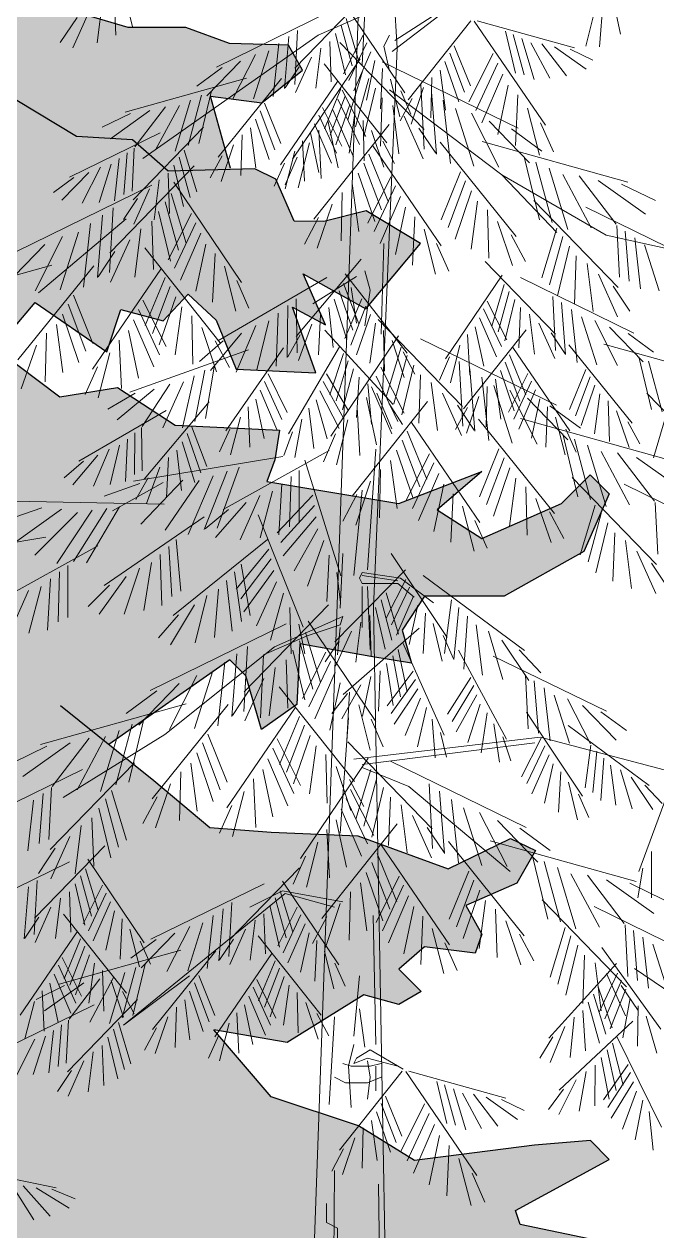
# Model space of a CAD drawing. Header units: millimetres. Extents: x 2403 to 72627, y 1744 to 50777.
# Drawn here: x 32155 to 35086, y 30513 to 36101 of the extents above; entities that cross this region are included whole.
import ezdxf

# ---------------------------------------------------------------- set-up
doc = ezdxf.new("R2010")
doc.units = ezdxf.units.MM
doc.layers.add('dwgmodels.com', color=250, linetype='Continuous')

# ---------------------------------------------------------------- blocks, each defined once
blk = doc.blocks.new('de7')
at = {"layer": 'dwgmodels.com', "linetype": 'Continuous', "lineweight": 0}
for p, q in [((-209.2, 39.8), (-24.2, 5194.2)), ((-6.1, 4475), (24.1, 3951.6)), ((-44.5, 4172), (-57.2, 3911.6)), ((-616.3, 4115.4), (-588.7, 4000.3)), ((-632.1, 4092.9), (-627.9, 3981)), ((517.7, 4093.6), (541.7, 3983.7)), ((-656.9, 4075.1), (-670.9, 3963.4)), ((-50, 4072.9), (-212.7, 3905.2)), ((501.3, 4061.2), (492.4, 3954)), ((-683.1, 4050), (-727.3, 3951.8)), ((-131.8, 4035.9), (-394.2, 3907.6)), ((-57.2, 4025.9), (-158.8, 3981.5)), ((-89.3, 4041.5), (41.5, 3847.8)), ((12.7, 3943.4), (120.7, 4025.9)), ((19, 3968.7), (127, 4038.6)), ((478.3, 4024.1), (461, 3956.1)), ((-717.2, 4022.6), (-756.2, 3964.3)), ((-105.8, 4003.5), (-80.5, 3910.2)), ((-94.4, 4019.6), (-65.5, 3923.7)), ((194.7, 4014.2), (49.2, 3831.3)), ((202.8, 4014), (367.8, 3772.9)), ((209.5, 4014.4), (434.6, 3951.7)), ((-158.8, 3981.5), (-565.2, 3695.7)), ((-226.8, 3978), (-236.6, 3857.5)), ((-206.6, 3992.1), (-213.2, 3867.1)), ((-118.8, 3985.1), (-95.8, 3889.2)), ((-54.9, 3981.3), (-100.2, 3891.9)), ((6.3, 3981.5), (-6.4, 3956)), ((274.7, 3990.8), (298.1, 3893.5)), ((292.7, 3982.7), (317.9, 3889.4)), ((313.2, 3973.4), (341.7, 3879)), ((-273.3, 3945.4), (-308.7, 3834.2)), ((-249.9, 3961.9), (-263.5, 3839.3)), ((-152.7, 3951.5), (-164.3, 3858.5)), ((-132, 3966.4), (-128.5, 3873.1)), ((-108.9, 3964.1), (86.4, 3762.9)), ((-46.5, 3963.4), (-87.8, 3876)), ((-36.9, 3943), (-76.4, 3852.7)), ((24.1, 3951.6), (-30.5, 2656.6)), ((-6.4, 3956), (6.3, 3898.9)), ((155.8, 3956.9), (193.9, 3864.3)), ((334, 3963.9), (378, 3881.5)), ((359.4, 3961.4), (416.3, 3887)), ((388.8, 3954.4), (461.8, 3902.3)), ((424.8, 3949), (477.4, 3923.4)), ((-338.5, 3921.3), (-416.4, 3840.7)), ((-304, 3936.6), (-357, 3832.2)), ((-61.8, 3926.5), (-218.7, 3694)), ((-174.5, 3930.6), (-211.3, 3848.8)), ((-145.1, 3914.8), (0.3, 3731.8)), ((-27.3, 3922.3), (-47.1, 3831)), ((-10.7, 3919.8), (304.2, 3765.8)), ((134.8, 3920.2), (167.1, 3827)), ((145.9, 3939.7), (180.3, 3849.3)), ((246.2, 3939.1), (190.3, 3827)), ((256.9, 3916.8), (206, 3807.2)), ((-381.6, 3906.5), (-440.3, 3863.1)), ((-202.9, 3907.8), (-235.4, 3859.2)), ((-55.7, 3900.3), (-90.3, 3785.2)), ((-9.5, 3904), (-14.4, 3810.4)), ((123.6, 3900.2), (136.2, 3807.7)), ((269, 3891.4), (220.4, 3778.1)), ((-324.8, 3881.8), (-606.2, 3803.4)), ((-243.8, 3880.6), (-390.4, 3698.6)), ((-114.2, 3873.9), (-246.1, 3681)), ((-106.2, 3857.4), (-144.4, 3764.8)), ((-41.9, 3881), (-72.3, 3769)), ((-26.3, 3858.9), (-53.9, 3743.8)), ((8.3, 3879.5), (30.1, 3792.6)), ((84.8, 3860.4), (56.2, 3775.4)), ((79, 3867.2), (87, 3717.2)), ((104.4, 3883.3), (102, 3789.6)), ((281.3, 3865.5), (257.2, 3751.3)), ((-454.4, 3830.5), (-490.1, 3712.5)), ((-428.8, 3842.2), (-460.3, 3725.5)), ((-406.3, 3852.3), (-435.6, 3730.6)), ((-96.4, 3840.3), (-130.8, 3749.9)), ((-113.1, 3832.8), (-63.5, 3727.9)), ((-103, 3854.2), (-48.7, 3747)), ((-10.5, 3836.4), (-14.7, 3724.4)), ((266.7, 3657.6), (6.3, 3854.4)), ((58.8, 3834.9), (31.2, 3783.3)), ((32.3, 3852.1), (55.7, 3798.5)), ((103.3, 3850.3), (115, 3705.7)), ((131, 3831), (147.3, 3683.9)), ((303.6, 3842.8), (298.2, 3725.7)), ((-548.9, 3806.7), (-640.1, 3741.6)), ((-512.2, 3815.5), (-583.3, 3722.5)), ((-480.4, 3818.6), (-535.5, 3715.6)), ((-293, 3806.4), (-259.2, 3715.8)), ((-283.1, 3823.5), (-245.5, 3730.6)), ((-148.9, 3813.9), (-104.2, 3724.3)), ((-124.6, 3808.4), (-77.2, 3699.9)), ((-85.3, 3820.7), (-117.6, 3727.5)), ((-74, 3800.8), (-86.7, 3708.2)), ((14.3, 3818.5), (28.3, 3706.9)), ((159.1, 3811.2), (201.5, 3677.7)), ((195.9, 3800.7), (259.5, 3675.3)), ((326.1, 3812.4), (354, 3703.8)), ((-593.9, 3800), (-659.6, 3768)), ((-304.3, 3786.9), (-272.5, 3693.5)), ((5.2, 3774.4), (-169.3, 3554.9)), ((-167.1, 3775.8), (-128.2, 3685.2)), ((-157.4, 3796.1), (-116.7, 3708.4)), ((-136.2, 3783.4), (-112.4, 3673.9)), ((-54.9, 3783.9), (-52.5, 3690.2)), ((40.5, 3793.4), (84.6, 3695.3)), ((237.3, 3782.3), (330.7, 3685.5)), ((356.2, 3778.3), (385.9, 3711.5)), ((-525, 3755.1), (-734.9, 3652.4)), ((-424.6, 3768.1), (-587.4, 3600.4)), ((-334.9, 3750.2), (-337.9, 3656.6)), ((-315.6, 3767), (-303.5, 3674.4)), ((-176.9, 3755.1), (-157.6, 3663.7)), ((-157.5, 3761.5), (-151.6, 3649.1)), ((-35.2, 3760.9), (-6.7, 3675.9)), ((74.6, 3766.1), (113.6, 3707.8)), ((289, 3764.5), (359.5, 3712.4)), ((-584.8, 3720), (-590.1, 3620)), ((-354.7, 3727.4), (-383.8, 3642.6)), ((-178.9, 3732.2), (-205.1, 3627.8)), ((-194.8, 3736.9), (-190.5, 3643.3)), ((-31.9, 3725.4), (126.4, 3493.9)), ((-9.2, 3735.5), (18.3, 3683.9)), ((123.7, 3733.4), (299.6, 3515)), ((220.8, 3734.9), (558.5, 3640.7)), ((-619.5, 3695.8), (-630.3, 3597.8)), ((-601, 3708.7), (-608.8, 3612.4)), ((-480.5, 3698.7), (-455.2, 3605.4)), ((-469, 3714.8), (-440.2, 3618.9)), ((-380.9, 3702.1), (-408.7, 3650.7)), ((-207.6, 3699.2), (-235.7, 3635)), ((-212.8, 3712.6), (-235.1, 3625.8)), ((-41.5, 3705.6), (4.3, 3594.5)), ((318.6, 3699.5), (353.8, 3553.4)), ((-690.4, 3663.4), (-752.6, 3598.9)), ((-662.7, 3675.7), (-705.2, 3592.1)), ((-638.2, 3682.7), (-666.5, 3593.7)), ((-446, 3678.4), (-641.4, 3477.1)), ((-506.6, 3661.6), (-503.1, 3568.3)), ((-493.5, 3680.3), (-470.5, 3584.4)), ((-236.9, 3685.3), (-260.6, 3631.9)), ((-66.6, 3661.6), (-27.8, 3549.7)), ((-53.2, 3685.1), (-12, 3576.6)), ((170.8, 3664.9), (125.7, 3553.4)), ((345.6, 3687.3), (383.4, 3547.3)), ((376.4, 3673.3), (419.2, 3531.7)), ((-544.3, 3634), (-859.2, 3480)), ((-724.8, 3651.6), (-771.8, 3616.8)), ((-527.3, 3646.7), (-539, 3553.7)), ((-493.2, 3640.7), (-336.3, 3408.3)), ((-80.1, 3637.6), (-64.9, 3526.6)), ((9.8, 3653.4), (-43.9, 3545.9)), ((182.7, 3644.4), (142.1, 3535.7)), ((508, 3517.9), (266.7, 3657.6)), ((266.7, 3657.6), (393.7, 3524.2)), ((407.6, 3659), (473.6, 3535.5)), ((445.7, 3655.4), (531.1, 3543.7)), ((489.8, 3644.8), (599.3, 3566.7)), ((543.8, 3636.7), (622.6, 3598.4)), ((-549.2, 3625.8), (-585.9, 3544)), ((-499.3, 3614.5), (-464.7, 3499.4)), ((-103.1, 3617.4), (-105.9, 3504.9)), ((20, 3632.1), (-28.9, 3526.8)), ((31.7, 3607.7), (-15, 3498.9)), ((196.2, 3621), (158.1, 3508.9)), ((-634, 3581.5), (-641.9, 3431.4)), ((-577.6, 3603), (-610.1, 3554.4)), ((-513.1, 3595.2), (-482.7, 3483.2)), ((-126.7, 3589.8), (-160.9, 3487.8)), ((43.4, 3582.8), (20.3, 3473.2)), ((209.9, 3597.1), (195.3, 3486)), ((233, 3577), (236.5, 3464.6)), ((340.6, 3598.4), (536, 3397.1)), ((461.1, 3582.8), (713, 3459.6)), ((-806.5, 3384.6), (-603.3, 3556)), ((-658.3, 3564.6), (-670, 3420)), ((-544.5, 3550.6), (-540.3, 3438.7)), ((-528.7, 3573.1), (-501.1, 3458)), ((-452, 3568.5), (-506.3, 3461.3)), ((-157.9, 3559.3), (-190.9, 3497.4)), ((64.9, 3561), (59.7, 3448.6)), ((256.7, 3549.6), (291.6, 3447.8)), ((-714.1, 3525.5), (-756.5, 3392)), ((-686, 3545.2), (-702.3, 3398.2)), ((-569.3, 3532.8), (-583.3, 3421.2)), ((-441.9, 3547.1), (-491.5, 3442.2)), ((-430.4, 3522.6), (-477.8, 3414.1)), ((86.4, 3531.8), (113.2, 3427.6)), ((393.9, 3534.5), (359.3, 3419.4)), ((532.8, 3540.7), (539.2, 3420.7)), ((552.3, 3527.2), (561.7, 3411.5)), ((-792.3, 3496.5), (-885.7, 3399.8)), ((-750.9, 3514.9), (-814.5, 3389.6)), ((-595.5, 3507.7), (-639.6, 3409.6)), ((-418.8, 3497.7), (-442.6, 3388.2)), ((-6.4, 3498.9), (-12.7, 3289.3)), ((115.3, 3499.1), (143.9, 3435)), ((288.1, 3519.2), (321.6, 3457.6)), ((407.7, 3515.2), (377.3, 3403.2)), ((423.3, 3493.1), (395.7, 3378)), ((800.1, 3454.4), (508, 3517.9)), ((574.5, 3511.7), (587.5, 3394.1)), ((596.9, 3495.9), (630.9, 3389.1)), ((-629.6, 3480.3), (-668.6, 3422)), ((-560.2, 3488.7), (-385.7, 3269.2)), ((-397.5, 3475.7), (-403.4, 3363.4)), ((439.1, 3470.6), (434.9, 3358.7)), ((-775.8, 3449.1), (-1113.5, 3355)), ((-678.7, 3447.6), (-854.6, 3229.2)), ((-523.1, 3439.7), (-681.4, 3208.2)), ((-376.1, 3446.4), (-349.9, 3342)), ((-59.6, 3462.7), (-210.1, 3283.9)), ((227.8, 3456.9), (390.5, 3289.2)), ((463.9, 3452.8), (477.8, 3341.1)), ((-513.5, 3419.9), (-559.3, 3308.7)), ((-138.7, 3420.1), (-391.3, 3273.4)), ((-347.4, 3413.5), (-319.3, 3349.2)), ((-171.5, 3359.1), (-69.9, 3422.7)), ((-96.6, 3428.7), (47.6, 3244.7)), ((-50.8, 3435.3), (-38.1, 3390.9)), ((267.1, 3425.5), (136.3, 3231.8)), ((309.6, 3420), (572, 3291.6)), ((490.1, 3427.7), (534.2, 3329.5)), ((-501.7, 3399.3), (-543, 3290.8)), ((-110.4, 3389.6), (-78.6, 3298.3)), ((-100.1, 3406.5), (-64.5, 3312.9)), ((-69.9, 3314.7), (-82.6, 3397.2)), ((-38.1, 3390.9), (-50.8, 3308.4)), ((272.2, 3403.7), (243.3, 3307.8)), ((283.6, 3387.6), (258.3, 3294.3)), ((524.2, 3400.3), (563.2, 3342)), ((-737.7, 3358.6), (-697.1, 3249.9)), ((-725.8, 3379.1), (-680.7, 3267.7)), ((-564.7, 3367.7), (-511.1, 3260.1)), ((-488.4, 3375.8), (-527.2, 3264)), ((-229.3, 3355.6), (-230.5, 3234.7)), ((-210.1, 3371.1), (-207.9, 3245.9)), ((-122.1, 3370.4), (-92.4, 3276.3)), ((-58.1, 3371), (-96.9, 3278.7)), ((-48.4, 3353.8), (-83.4, 3263.7)), ((232.7, 3365.3), (278, 3276)), ((296.6, 3369.2), (273.6, 3273.3)), ((384.4, 3376.1), (391, 3251.1)), ((404.6, 3362.1), (414.4, 3241.6)), ((-751.2, 3335.2), (-713.1, 3223.1)), ((-575, 3346.3), (-526.1, 3241.1)), ((-474.9, 3351.9), (-490.1, 3240.9)), ((-451.9, 3331.6), (-449, 3219.2)), ((-251.2, 3337.9), (-256, 3214.7)), ((-153.5, 3334.4), (-158.5, 3240.8)), ((-133.9, 3350.7), (-123.8, 3257.9)), ((-37.4, 3334.2), (-70.4, 3241.2)), ((214.7, 3327.1), (254.2, 3236.7)), ((224.3, 3347.5), (265.6, 3260.1)), ((309.8, 3350.5), (306.3, 3257.1)), ((330.5, 3335.6), (342.1, 3242.5)), ((427.7, 3345.9), (441.3, 3223.4)), ((451.1, 3329.5), (486.5, 3218.2)), ((-764.9, 3311.4), (-750.3, 3200.2)), ((-586.6, 3321.9), (-539.9, 3213.2)), ((-428.3, 3304.1), (-394.1, 3202.1)), ((-303.3, 3308.8), (-348.8, 3200.9)), ((-273.4, 3319.8), (-300.8, 3206.3)), ((-173.8, 3312), (-204.6, 3227.8)), ((-143.3, 3298.3), (14.7, 3126.2)), ((-26.3, 3314.1), (-39.6, 3221.7)), ((-20, 3322.8), (175.3, 3121.5)), ((-7.3, 3297.1), (-5.5, 3203.4)), ((322.9, 3298.8), (177.5, 3115.9)), ((205.1, 3306.3), (224.9, 3215.1)), ((352.3, 3314.7), (389.1, 3232.9)), ((481.8, 3320.7), (534.8, 3216.2)), ((516.3, 3305.4), (594.2, 3224.7)), ((-787.9, 3291.3), (-791.5, 3178.8)), ((-619.8, 3275.2), (-614.6, 3162.9)), ((-598.4, 3297.1), (-575.3, 3187.4)), ((-378.6, 3273.3), (-434.1, 3225.8)), ((-336.7, 3291.1), (-408.6, 3205.2)), ((-397.1, 3273.5), (-364.1, 3211.6)), ((-200.5, 3287.3), (-229.4, 3236.5)), ((27.1, 3285.1), (-129.8, 3052.7)), ((12.2, 3274.1), (40.2, 3188.9)), ((78.2, 3278.4), (393.1, 3124.4)), ((187.3, 3288), (192.2, 3194.4)), ((380.7, 3291.9), (413.2, 3243.3)), ((559.4, 3290.6), (618.1, 3247.2)), ((-811.7, 3263.9), (-846.6, 3162.1)), ((-641.4, 3246.1), (-668.2, 3141.9)), ((-320.2, 3252.6), (-595.3, 3154.4)), ((-239.3, 3257.2), (-372.6, 3065.2)), ((-109.6, 3259.8), (-227.5, 3058)), ((-100.4, 3243.9), (-131.9, 3148.8)), ((33.2, 3258.9), (-1.4, 3143.8)), ((38.1, 3248.4), (65.2, 3196.6)), ((169.5, 3263.6), (147.7, 3176.6)), ((284, 3241.5), (322.2, 3148.9)), ((292, 3258), (423.9, 3065.1)), ((421.6, 3264.6), (568.2, 3082.6)), ((502.6, 3265.8), (784, 3187.4)), ((-670.3, 3213.3), (-698.9, 3149.2)), ((-399.4, 3217.5), (-420, 3093.9)), ((-89.4, 3227.5), (-117.3, 3134.9)), ((47, 3239.6), (16.6, 3127.6)), ((62.6, 3217.5), (35, 3102.4)), ((145.5, 3236.2), (122.1, 3182.6)), ((167.9, 3225.9), (175.9, 3075.8)), ((274.2, 3224.3), (308.6, 3134)), ((584.1, 3236.4), (613.4, 3114.6)), ((606.6, 3226.2), (638.1, 3109.5)), ((-445.8, 3192.3), (-473, 3072)), ((-421.1, 3205.7), (-444.3, 3087.1)), ((-274.5, 3197.4), (-230.4, 3107.5)), ((-139.9, 3197.4), (-89, 3111.2)), ((-76.9, 3208.7), (-102.6, 3113.5)), ((-64.3, 3189.6), (-70.4, 3096.4)), ((-24.2, 3191.5), (25.4, 3086.6)), ((-14.1, 3212.9), (40.2, 3105.7)), ((78.4, 3195), (74.2, 3083.1)), ((192.2, 3209), (203.9, 3064.4)), ((219.9, 3189.6), (236.2, 3042.6)), ((263.1, 3204.8), (295.4, 3111.6)), ((326.7, 3198), (282, 3108.3)), ((460.9, 3207.5), (423.3, 3114.7)), ((470.8, 3190.4), (437, 3099.8)), ((-538.4, 3161.9), (-624.8, 3090.5)), ((-502.4, 3173.3), (-566.8, 3075.4)), ((-471, 3178.5), (-518.5, 3072)), ((-293, 3159.4), (-254.7, 3068.5)), ((-283.2, 3179.7), (-243, 3091.7)), ((-155.4, 3158.1), (-110.2, 3070.5)), ((-147.2, 3179.1), (-100.3, 3094.5)), ((-44, 3174.2), (-35, 3080.9)), ((-35.7, 3167), (11.7, 3058.5)), ((103.2, 3177.2), (117.2, 3065.6)), ((232.7, 3167.9), (230.3, 3074.2)), ((248, 3169.9), (290.4, 3036.4)), ((251.8, 3184.8), (264.5, 3092.3)), ((284.8, 3159.3), (348.4, 3034)), ((335.2, 3180.2), (294.5, 3092.5)), ((344.9, 3159.8), (306, 3069.2)), ((482.1, 3170.9), (450.3, 3077.5)), ((-582.8, 3152), (-646.1, 3115.4)), ((-411.7, 3132.1), (-562.2, 2953.3)), ((-302.9, 3138.8), (-284.3, 3047.3)), ((-163.7, 3136.8), (-138, 3047)), ((94.1, 3133.1), (-80.4, 2913.6)), ((-47.3, 3142.1), (-23.5, 3032.6)), ((-22.8, 3152.7), (11.7, 3069.9)), ((129.4, 3152.1), (173.5, 3054)), ((213, 3145), (184.5, 3060)), ((326.2, 3140.9), (419.6, 3044.2)), ((354.7, 3139.1), (335.4, 3047.8)), ((493.4, 3151), (481.3, 3058.5)), ((512.7, 3134.3), (515.7, 3040.6)), ((602.4, 3152.1), (765.2, 2984.4)), ((-510.9, 3112), (-713, 2994.7)), ((-320.9, 3120.7), (-317.3, 3027.1)), ((-180.3, 3117.3), (-169.3, 3024.3)), ((-68.6, 3120.1), (-62.7, 3007.8)), ((5, 3129.1), (36.1, 3079.6)), ((187, 3119.5), (159.5, 3067.9)), ((163.5, 3124.7), (202.5, 3066.4)), ((372.6, 3120.9), (368.3, 3027.3)), ((377.9, 3123.2), (448.4, 3071.1)), ((532.5, 3111.5), (561.6, 3026.6)), ((-452.2, 3075.9), (-416.6, 2982.2)), ((-339.1, 3096.5), (-362, 3009.9)), ((-196.5, 3091.8), (-212.6, 3003.6)), ((-90, 3090.8), (-116.2, 2986.4)), ((57, 3084.1), (215.3, 2852.6)), ((212.6, 3092), (388.5, 2873.6)), ((309.7, 3093.5), (647.4, 2999.4)), ((390.6, 3096.6), (412.9, 3009.8)), ((558.7, 3086.2), (586.5, 3034.8)), ((646.8, 3098.9), (618, 3003)), ((-600.9, 3046.2), (-604.8, 2947.7)), ((-583.4, 3060.4), (-584.4, 2963.7)), ((-568.1, 3072.8), (-566.3, 2972.7)), ((-462.5, 3059), (-430.6, 2967.7)), ((-363.4, 3069.4), (-387.5, 3016.2)), ((-218.6, 3062.9), (-238.5, 3007.9)), ((-118.7, 3057.9), (-146.8, 2993.6)), ((47.4, 3064.3), (93.2, 2953.1)), ((407.5, 3058.1), (442.7, 2912.1)), ((414.7, 3069.4), (438.4, 3015.9)), ((434.5, 3046), (472.3, 2905.9)), ((-642.7, 3023), (-679, 2936.7)), ((-618.7, 3031.8), (-640.6, 2941)), ((-486, 3020.1), (-475.8, 2927.3)), ((-474.1, 3039.7), (-444.4, 2945.7)), ((-133.6, 3019.5), (-378.7, 2883.2)), ((-44.5, 2743.2), (-25.4, 3022.6)), ((22.3, 3020.2), (61.1, 2908.4)), ((35.7, 3043.7), (76.9, 2935.2)), ((259.7, 3023.5), (214.6, 2912.1)), ((465.3, 3032), (508.1, 2890.3)), ((-702.8, 2994.6), (-747.3, 2956.6)), ((-669.3, 3008.8), (-726.9, 2940.1)), ((-240.5, 3005.4), (-586.4, 2948.8)), ((-505.5, 3003.8), (-510.5, 2910.2)), ((-189.6, 2997.1), (-106.5, 2729.2)), ((8.8, 2996.3), (24, 2885.3)), ((98.7, 3012.1), (45, 2904.5)), ((108.9, 2990.7), (60, 2885.5)), ((271.6, 3003), (231, 2894.3)), ((496.5, 3017.6), (562.5, 2894.1)), ((534.6, 3014), (620, 2902.3)), ((578.7, 3003.5), (688.2, 2925.3)), ((-525.8, 2981.4), (-556.7, 2897.2)), ((-369.7, 2971.8), (-422.6, 2836.7)), ((-341.5, 2980.9), (-392.5, 2839.6)), ((-203.1, 2973.7), (-203.1, 2853.5)), ((-14.2, 2976), (-17, 2863.6)), ((120.6, 2966.3), (73.9, 2857.6)), ((285.1, 2979.6), (247, 2867.5)), ((-572.2, 2943.2), (-654.8, 2913.7)), ((-517.6, 2945.3), (-635, 2879.6)), ((-552.5, 2956.6), (-581.5, 2905.8)), ((-472.7, 2951), (-569.8, 2849.3)), ((-434.4, 2950.4), (-513.6, 2834.9)), ((-401.8, 2961.2), (-459.8, 2825.1)), ((-243.1, 2942.6), (-249.9, 2824.4)), ((-221.8, 2959.2), (-225, 2843.2)), ((-37.8, 2948.5), (-72, 2846.5)), ((132.3, 2941.5), (109.2, 2831.8)), ((298.8, 2955.8), (284.2, 2844.6)), ((321.9, 2935.7), (325.4, 2823.2)), ((429.5, 2957), (624.9, 2755.8)), ((550, 2941.4), (801.9, 2818.2)), ((-293.7, 2915.6), (-339.2, 2812.8)), ((-264.7, 2925.6), (-293, 2817.2)), ((-171, 2916), (-254, 2829)), ((-69, 2917.9), (-102, 2856)), ((-57.2, 2927.4), (-76.2, 2730.5)), ((153.8, 2919.6), (148.6, 2807.3)), ((345.6, 2908.3), (380.5, 2806.5)), ((-799, 2886.5), (-926.4, 2843.3)), ((-753.8, 2883.9), (-867.8, 2801.6)), ((-515.6, 2895.1), (-866, 2902.4)), ((-682.2, 2881.1), (-764, 2757.8)), ((-648.7, 2885.6), (-725.3, 2762.4)), ((-619.4, 2889.5), (-695.2, 2759.7)), ((-366.5, 2882.8), (-420.7, 2838.2)), ((-326, 2899.2), (-396.5, 2818)), ((-167.5, 2892.6), (-245.3, 2806.4)), ((175.3, 2890.5), (202.1, 2786.3)), ((482.8, 2893.1), (448.2, 2778)), ((621.7, 2899.4), (628.1, 2779.3)), ((-716.3, 2876.4), (-815.1, 2777.1)), ((-422.9, 2865.7), (-654.4, 2707.3)), ((-297.7, 2870.8), (-193.9, 2610.3)), ((-163.6, 2865.8), (-240.2, 2775.7)), ((204.2, 2857.7), (232.8, 2793.6)), ((377, 2877.9), (410.5, 2816.2)), ((496.6, 2873.8), (466.2, 2761.8)), ((512.2, 2851.8), (484.6, 2736.7)), ((-159.7, 2838.6), (-214.1, 2740.7)), ((528, 2829.3), (523.8, 2717.3)), ((-789.4, 2818.8), (-1066.2, 2773.5)), ((-669.6, 2799), (-914.7, 2662.7)), ((-505.1, 2797.5), (-497.7, 2681.7)), ((-276.3, 2813.2), (-494.7, 2637.2)), ((-487.8, 2813.7), (-476.8, 2694)), ((-145.6, 2811.4), (-183.7, 2705.6)), ((552.8, 2811.4), (566.7, 2699.8)), ((-524.8, 2779), (-520.7, 2660.7)), ((-272.8, 2791.5), (-348.7, 2698.3)), ((-267.5, 2768.4), (-338.3, 2676.4)), ((-133.6, 2777.2), (-138.6, 2669.7)), ((-108, 2654.3), (-101.6, 2781.3)), ((10.4, 2781.2), (140.2, 2586.9)), ((579, 2786.3), (623.1, 2688.2)), ((-757.8, 2738.7), (-761, 2622.7)), ((-739.1, 2753.2), (-739.1, 2633)), ((-572.7, 2747.5), (-608.5, 2640.9)), ((-544.8, 2760.1), (-562.9, 2649.5)), ((-352.9, 2738.8), (-336.4, 2623.9)), ((-336.9, 2756.2), (-316.6, 2637.8)), ((-261.5, 2742), (-330.9, 2646.1)), ((43.3, 2743.3), (-120.2, 2576.3)), ((613.1, 2759), (652.1, 2700.6)), ((-779.1, 2722.1), (-785.9, 2603.9)), ((-603.4, 2728.1), (-666.1, 2640.7)), ((-371.1, 2718.8), (-357.8, 2601.2)), ((-255.5, 2715.2), (-302, 2613.3)), ((-115.6, 2737.4), (-107.2, 2667.8)), ((-57.2, 2736.8), (-63.5, 2724.1)), ((-63.5, 2724.1), (-57.2, 2711.5)), ((31.7, 2724.1), (-57.2, 2736.8)), ((-57.2, 2730.5), (25.4, 2717.8)), ((-57.2, 2711.5), (25.4, 2711.5)), ((44.4, 2720.8), (-1.3, 2631.7)), ((25.4, 2711.5), (63.5, 2679.7)), ((108, 2667), (31.7, 2724.1)), ((84.2, 2730.1), (319.2, 2556.5)), ((-829.7, 2695.1), (-875.2, 2592.3)), ((-800.7, 2705.1), (-829, 2596.7)), ((-642.2, 2708.1), (-692, 2658.7)), ((-416.4, 2683.6), (-443.8, 2574.6)), ((-389.5, 2698.4), (-399, 2586.7)), ((-239.3, 2689.2), (-269, 2580.7)), ((-57.2, 2705.1), (-57.2, 2609.8)), ((-44.5, 2705.1), (-38.1, 2559.1)), ((-1.3, 2690.2), (27.1, 2594.2)), ((52.8, 2703), (11.1, 2615.7)), ((62.3, 2682.5), (22.4, 2592.3)), ((-445.4, 2661.9), (-501.2, 2569.9)), ((-134.9, 2662.4), (-330.2, 2461.1)), ((-224.6, 2656), (-221.3, 2548.5)), ((-30.5, 2656.6), (3.3, 766.5)), ((-25.9, 2655.9), (-3.4, 2559.9)), ((-12.8, 2674.2), (12.1, 2580.8)), ((71.8, 2661.7), (51.6, 2570.6)), ((149.8, 2673.5), (133.8, 2549.3)), ((167.2, 2656), (155.1, 2535.7)), ((-482.6, 2638.9), (-528.4, 2585.8)), ((-260.4, 2565.4), (-101.6, 2635.3)), ((-101.6, 2635.3), (-108, 2616.2)), ((-39.1, 2637.2), (-36.1, 2543.9)), ((89.5, 2643.3), (84.2, 2549.7)), ((187, 2636), (178.3, 2513)), ((-233.1, 2618), (-548, 2464)), ((-203.6, 2617.7), (-189.8, 2548.9)), ((-108, 2616.2), (-184.2, 2590.8)), ((-182, 2624.7), (-25.2, 2392.3)), ((-81.9, 2601.6), (-119, 2520)), ((-108, 2609.8), (-114.3, 2546.3)), ((75.4, 2608.6), (-100.6, 2454.9)), ((-59.9, 2622.4), (-72, 2529.4)), ((107.2, 2618.8), (128.6, 2531.8)), ((207.1, 2615.6), (221.8, 2499.8)), ((235.6, 2601.4), (269, 2489.1)), ((-184.2, 2590.8), (-285.8, 2546.3)), ((-201.9, 2579.2), (-171.5, 2467.2)), ((-188.2, 2598.5), (-153.5, 2483.4)), ((-110.3, 2578.9), (-143, 2530.5)), ((37.6, 2574), (132.6, 2360.4)), ((131, 2591.3), (154.2, 2537.6)), ((266.8, 2580.1), (328.9, 2486.8)), ((-514.3, 2362.2), (-260.4, 2565.4)), ((-347.1, 2548.6), (-358.8, 2404)), ((-322.8, 2565.5), (-330.8, 2415.4)), ((-285.8, 2546.3), (-292.1, 2400.3)), ((-217.5, 2557.1), (-189.9, 2442)), ((-140.8, 2552.5), (-195.2, 2445.3)), ((14.1, 2544.1), (31.6, 2449)), ((26.8, 2559.2), (47.6, 2461.2)), ((166.3, 2557.1), (277.7, 2351.6)), ((246.2, 2543.7), (508.9, 2415.8)), ((306.5, 2557.8), (356.5, 2504.5)), ((-374.8, 2529.2), (-391.1, 2382.2)), ((-258.2, 2516.8), (-272.1, 2405.2)), ((-233.3, 2534.6), (-229.1, 2422.7)), ((-130.7, 2531.1), (-180.3, 2426.2)), ((-0.4, 2526.8), (14.6, 2429.3)), ((-439.7, 2498.9), (-503.4, 2373.6)), ((-402.9, 2509.5), (-445.4, 2376)), ((-284.4, 2491.7), (-328.5, 2393.6)), ((-119.2, 2506.6), (-166.6, 2398.1)), ((-36.9, 2496.1), (-56.2, 2404.4)), ((-15.1, 2509.2), (-19.3, 2416)), ((60.9, 2508.7), (0.8, 2428.6)), ((66.2, 2489.6), (10.2, 2410.7)), ((194.7, 2493.8), (141, 2409.3)), ((321, 2500), (327.9, 2375)), ((-532.8, 2462.8), (-603.3, 2410.7)), ((-481.2, 2480.5), (-574.6, 2383.8)), ((-318.4, 2464.3), (-357.4, 2406)), ((-249.1, 2472.7), (-74.5, 2253.2)), ((-107.6, 2481.7), (-131.5, 2372.2)), ((-60.4, 2477.1), (-103.8, 2398.6)), ((-86.3, 2459.7), (-92.2, 2347.4)), ((72, 2467.9), (17.4, 2385.8)), ((201.4, 2475.3), (151.7, 2392.3)), ((341.3, 2486), (351.3, 2365.5)), ((364.4, 2469.9), (378.2, 2347.4)), ((-464.7, 2433.1), (-802.4, 2339)), ((-367.5, 2431.6), (-543.4, 2213.2)), ((-90.6, 2456.7), (-127, 2410.9)), ((77.9, 2445.8), (42.5, 2359.4)), ((208.9, 2454), (160.8, 2367.9)), ((216.5, 2432.4), (187.9, 2343.6)), ((387.9, 2453.4), (423.4, 2342.3)), ((418.6, 2444.7), (471.8, 2340.3)), ((-211.9, 2423.7), (-370.3, 2192.2)), ((-202.4, 2403.9), (-248.2, 2292.7)), ((-64.9, 2430.4), (-38.8, 2326)), ((92.2, 2424.6), (71.1, 2333.3)), ((232.4, 2412.5), (218.4, 2319.8)), ((323.9, 2413.8), (453.7, 2219.5)), ((453.1, 2429.5), (531.1, 2349)), ((496.2, 2414.7), (555, 2371.4)), ((-589.5, 2385.6), (-627.3, 2245.5)), ((-562.5, 2397.7), (-597.6, 2251.7)), ((-190.6, 2383.3), (-231.9, 2274.8)), ((-108, 2133.6), (-88.9, 2400.3)), ((-36.2, 2397.5), (-8.1, 2333.2)), ((105.5, 2397.5), (111.8, 2308)), ((247.8, 2386.5), (261.1, 2297.8)), ((420.3, 2382.9), (608.2, 2244.1)), ((-689.5, 2353.6), (-774.9, 2241.9)), ((-749.3, 2216.2), (-514.3, 2362.2)), ((-651.4, 2357.2), (-717.5, 2233.7)), ((-620.2, 2371.6), (-663, 2229.9)), ((-414.6, 2363.1), (-369.5, 2251.7)), ((-253.6, 2351.7), (-199.9, 2244.1)), ((-177.2, 2359.8), (-216, 2248)), ((355.6, 2355.8), (-76.2, 2305)), ((124.3, 2366.3), (138, 2309.5)), ((268.9, 2356.8), (287.1, 2301.3)), ((357.9, 2353.5), (312.3, 2264.3)), ((692.1, 2267), (355.6, 2355.8)), ((-787.6, 2335), (-866.5, 2296.6)), ((-733.6, 2343.1), (-843.1, 2264.9)), ((-440, 2319.2), (-402, 2207.1)), ((-426.5, 2342.6), (-386, 2233.9)), ((-263.9, 2330.3), (-214.9, 2225.1)), ((-163.7, 2335.9), (-179, 2224.9)), ((-89.9, 2344.9), (105.4, 2143.6)), ((-57.2, 2292.4), (342.9, 2343.1)), ((366.3, 2335.6), (324.6, 2248.3)), ((472.7, 2337.7), (459.9, 2238.3)), ((486.7, 2323.7), (477, 2227.5)), ((-584.5, 2296.6), (-779.8, 2095.4)), ((-453.7, 2295.4), (-439.2, 2184.2)), ((-275.5, 2305.9), (-228.8, 2197.2)), ((-42.7, 2307.2), (-199.6, 2074.8)), ((-140.8, 2315.6), (-137.9, 2203.2)), ((8.3, 2300.5), (323.2, 2146.5)), ((375.8, 2315.1), (335.9, 2224.9)), ((385.3, 2294.3), (365.1, 2203.2)), ((502.5, 2307.6), (495.5, 2209.3)), ((518.6, 2291.3), (530.3, 2198.7)), ((681, 2308.1), (584, 2045)), ((-704.9, 2281), (-956.8, 2157.8)), ((-476.8, 2275.3), (-480.4, 2162.8)), ((-287.2, 2281.1), (-264.1, 2171.4)), ((-117.2, 2288.1), (-82.9, 2186.1)), ((-36.6, 2281), (-71.3, 2165.9)), ((50.8, 2241.5), (-57.2, 2286)), ((403, 2275.9), (397.7, 2182.4)), ((541.4, 2280), (568.1, 2190.1)), ((-776.7, 2239), (-783.1, 2118.9)), ((-500.6, 2247.9), (-535.4, 2146.1)), ((-308.7, 2259.2), (-303.5, 2146.9)), ((-86, 2257.5), (-52.9, 2195.6)), ((-22.9, 2261.7), (-53.2, 2149.7)), ((-7.3, 2239.6), (-34.8, 2124.5)), ((285.8, 2044.7), (50.8, 2241.5)), ((98, 2248), (106, 2097.9)), ((420.7, 2251.4), (442.1, 2164.4)), ((566.4, 2262.9), (616, 2188.3)), ((598.1, 2245.1), (638.1, 2202.4)), ((-818.3, 2210), (-831.3, 2092.3)), ((-796.1, 2225.5), (-805.5, 2109.8)), ((-651.5, 2213.4), (-621.1, 2101.4)), ((-637.7, 2232.7), (-603.1, 2117.6)), ((-532, 2217.5), (-565.4, 2155.8)), ((-330.3, 2230.1), (-357.1, 2125.9)), ((-94.1, 2213.6), (-44.5, 2108.7)), ((-84, 2235), (-29.6, 2127.8)), ((8.5, 2217.1), (4.3, 2105.2)), ((122.3, 2231.1), (134, 2086.5)), ((150, 2211.7), (166.3, 2064.7)), ((444.5, 2223.9), (467.7, 2170.2)), ((-667.1, 2191.4), (-639.5, 2076.3)), ((-359.2, 2197.3), (-387.7, 2133.2)), ((-105.6, 2189.1), (-58.2, 2080.6)), ((33.4, 2199.3), (47.3, 2087.7)), ((178.1, 2192), (220.6, 2058.5)), ((214.9, 2181.4), (278.6, 2056.1)), ((-682.9, 2168.9), (-678.7, 2056.9)), ((24.3, 2155.2), (-150.2, 1935.7)), ((-117.2, 2164.2), (-93.3, 2054.7)), ((59.6, 2174.2), (103.7, 2076.1)), ((256.4, 2163), (349.8, 2066.3)), ((-733.9, 2125.9), (-778.1, 2027.8)), ((-707.7, 2151), (-721.7, 2039.4)), ((-138.5, 2142.2), (-132.6, 2029.9)), ((93.6, 2146.8), (132.6, 2088.5)), ((308, 2145.3), (378.6, 2093.2)), ((-653.2, 2104.4), (-816, 1936.7)), ((-768, 2098.6), (-807, 2040.2)), ((-159.9, 2112.9), (-186, 2008.5)), ((-12.8, 2106.2), (145.5, 1874.7)), ((142.7, 2114.1), (318.6, 1895.7)), ((239.9, 2115.6), (577.6, 2021.5)), ((-692.5, 2073), (-561.8, 1879.3)), ((-188.6, 2080), (-216.7, 2015.7)), ((-22.4, 2086.4), (23.4, 1975.2)), ((337.7, 2080.2), (372.8, 1934.2)), ((364.7, 2068.1), (402.5, 1928)), ((613.6, 2091.5), (613, 1983.9)), ((-735.1, 2067.4), (-997.5, 1939.1)), ((-697.6, 2051.1), (-668.8, 1955.2)), ((-202.4, 2053.6), (-365.1, 1885.9)), ((-47.5, 2042.3), (-8.8, 1930.5)), ((-34.2, 2065.8), (7.1, 1957.3)), ((189.9, 2045.6), (144.7, 1934.2)), ((395.4, 2054.1), (438.2, 1912.4)), ((426.7, 2039.7), (492.7, 1916.2)), ((593.5, 2052.7), (581.5, 1983.5)), ((-809.8, 2023.6), (-816.5, 1898.6)), ((-722.1, 2016.6), (-699.1, 1920.7)), ((-709.1, 2035), (-683.8, 1941.7)), ((-658.2, 2012.8), (-703.5, 1923.4)), ((-284.2, 2016.6), (-546.6, 1888.3)), ((-241.7, 2022.2), (-110.9, 1828.5)), ((-61.1, 2018.4), (-45.8, 1907.4)), ((28.8, 2034.2), (-24.9, 1926.6)), ((39.1, 2012.8), (-9.9, 1907.6)), ((201.8, 2025.1), (161.2, 1916.4)), ((464.7, 2036.1), (550.1, 1924.4)), ((508.8, 2025.6), (618.3, 1947.4)), ((562.8, 2017.5), (641.7, 1979.1)), ((-830.1, 2009.5), (-839.8, 1889)), ((-735.2, 1997.9), (-731.7, 1904.6)), ((-649.7, 1994.9), (-691.1, 1907.5)), ((-235, 1993.9), (-609.6, 1689.1)), ((-317.5, 1962.1), (-241.3, 2000.2)), ((-258.2, 1984.2), (-232.9, 1890.9)), ((-246.8, 2000.3), (-217.9, 1904.4)), ((-241.3, 2000.2), (-101.6, 1974.9)), ((-120.7, 1962.1), (-235, 1993.9)), ((-84, 1998.1), (-86.9, 1885.7)), ((50.7, 1988.4), (4, 1879.7)), ((215.3, 2001.7), (177.2, 1889.6)), ((-777.8, 1962.1), (-814.5, 1880.3)), ((-755.9, 1983), (-767.6, 1890)), ((-640.2, 1974.5), (-679.7, 1884.2)), ((-379.2, 1958.7), (-389, 1838.2)), ((-359, 1972.8), (-365.6, 1847.8)), ((-271.2, 1965.8), (-248.2, 1869.9)), ((-207.3, 1962), (-252.6, 1872.6)), ((-107.6, 1970.6), (-141.8, 1868.6)), ((62.5, 1963.6), (39.3, 1853.9)), ((228.9, 1977.9), (214.4, 1866.7)), ((252, 1957.8), (255.6, 1845.3)), ((359.7, 1979.1), (555, 1777.9)), ((480.1, 1963.5), (732.1, 1840.3)), ((-806.2, 1939.3), (-838.7, 1890.7)), ((-748.4, 1946.3), (-602.9, 1763.3)), ((-630.5, 1953.8), (-650.4, 1862.5)), ((-612.7, 1935.5), (-617.7, 1841.9)), ((-402.3, 1942.6), (-415.9, 1820)), ((-305.1, 1932.2), (-316.7, 1839.2)), ((-284.4, 1947.1), (-280.9, 1853.8)), ((-198.9, 1944.1), (-240.2, 1856.7)), ((-138.8, 1940), (-171.9, 1878.1)), ((-31.8, 1943.1), (-25.4, 1644.6)), ((83.9, 1941.7), (78.7, 1829.4)), ((275.8, 1930.4), (310.6, 1828.6)), ((-717.4, 1905.4), (-849.4, 1712.5)), ((-594.9, 1911), (-573.1, 1824.1)), ((-490.9, 1902), (-568.8, 1821.4)), ((-456.4, 1917.3), (-509.4, 1812.9)), ((-425.7, 1926.1), (-461.1, 1814.9)), ((-326.9, 1911.3), (-363.7, 1829.5)), ((-189.3, 1923.7), (-228.8, 1833.4)), ((-179.7, 1903), (-199.5, 1811.7)), ((105.5, 1912.6), (132.3, 1808.4)), ((413, 1915.2), (378.3, 1800.1)), ((551.9, 1921.5), (558.3, 1801.4)), ((571.3, 1908), (580.7, 1792.3)), ((-709.5, 1888.9), (-747.6, 1796.3)), ((-534, 1887.2), (-592.7, 1843.8)), ((-571, 1883.6), (-547.6, 1830)), ((-355.3, 1888.5), (-387.8, 1839.9)), ((-297.5, 1895.5), (-152.1, 1712.5)), ((-161.9, 1884.7), (-166.8, 1791.1)), ((134.4, 1879.8), (162.9, 1815.7)), ((307.2, 1900), (340.6, 1838.3)), ((426.7, 1895.9), (396.3, 1783.9)), ((442.3, 1873.9), (414.7, 1758.8)), ((593.5, 1892.5), (606.5, 1774.8)), ((616, 1876.7), (650, 1769.9)), ((-477.2, 1862.5), (-758.6, 1784.1)), ((-752.1, 1845.4), (-707.4, 1755.8)), ((-699.6, 1871.8), (-734, 1781.4)), ((-688.5, 1852.2), (-720.8, 1759)), ((-396.2, 1861.3), (-542.8, 1679.3)), ((-266.6, 1854.6), (-398.5, 1661.7)), ((-144.1, 1860.2), (-122.3, 1773.3)), ((458.1, 1851.4), (453.9, 1739.4)), ((498, 1868.7), (635.1, 1679.4)), ((-760.7, 1827.6), (-719.9, 1739.9)), ((-677.3, 1832.3), (-689.9, 1739.7)), ((-581.2, 1822.9), (-612.7, 1706.2)), ((-558.7, 1833), (-588, 1711.3)), ((-258.6, 1838.1), (-296.8, 1745.5)), ((-248.8, 1821), (-283.2, 1730.6)), ((-120.1, 1832.8), (-96.7, 1779.2)), ((532.4, 1832.1), (375.3, 1659)), ((482.9, 1833.5), (496.9, 1721.9)), ((573.7, 1820.4), (815.1, 1655.8)), ((-770.4, 1807.3), (-731.5, 1716.7)), ((-664.6, 1796.2), (-735.7, 1703.2)), ((-632.8, 1799.3), (-687.9, 1696.3)), ((-658.1, 1815.4), (-655.7, 1721.7)), ((-606.8, 1811.2), (-642.5, 1693.2)), ((-638.4, 1792.4), (-609.9, 1707.4)), ((-609.6, 1689.1), (-457.2, 1803.4)), ((-435.5, 1804.2), (-397.9, 1711.3)), ((-301.3, 1794.6), (-256.6, 1705)), ((-237.7, 1801.4), (-270, 1708.2)), ((-63.5, 1803.4), (-76.2, 1663.7)), ((534.3, 1809.7), (492, 1718.9)), ((543.4, 1792.1), (505, 1703.4)), ((509.2, 1808.4), (553.3, 1710.3)), ((-746.3, 1780.7), (-812, 1748.7)), ((-798.1, 1768.4), (-793.7, 1674.8)), ((-701.3, 1787.4), (-792.5, 1722.3)), ((-780.2, 1786.6), (-760.9, 1695.2)), ((-612.5, 1767), (-584.9, 1715.4)), ((-456.7, 1767.6), (-424.9, 1674.2)), ((-445.4, 1787.1), (-411.6, 1696.5)), ((-309.8, 1776.8), (-269.1, 1689.1)), ((-226.4, 1781.5), (-239.1, 1688.9)), ((-207.3, 1764.6), (-204.9, 1670.9)), ((478.9, 1760.9), (507.3, 1668.5)), ((489.8, 1777.4), (521.8, 1682.5)), ((553.6, 1772.1), (517.1, 1680.4)), ((543.2, 1781.1), (582.2, 1722.7)), ((-677.4, 1735.8), (-887.3, 1633.1)), ((-816, 1744.1), (-838.4, 1657.3)), ((-577, 1748.8), (-739.8, 1581.1)), ((-468, 1747.7), (-455.9, 1655.1)), ((-329.3, 1735.8), (-310, 1644.4)), ((-319.5, 1756.5), (-280.6, 1665.9)), ((-187.6, 1741.6), (-159.1, 1656.6)), ((466.5, 1742.1), (492.6, 1647)), ((563.9, 1751.6), (547.1, 1659.8)), ((582.3, 1733.9), (580.5, 1640.2)), ((-507.1, 1708.1), (-536.2, 1623.3)), ((-487.3, 1730.9), (-490.3, 1637.3)), ((-347.2, 1717.6), (-342.9, 1624)), ((-161.6, 1716.2), (-134.1, 1664.6)), ((-120.7, 1708.1), (-133.3, 1505)), ((-50.8, 1638.3), (-63.5, 1727.2)), ((433.8, 1707.4), (425.2, 1614)), ((454, 1722.9), (460.6, 1629.8)), ((600.9, 1710.1), (625.6, 1623.9)), ((-771.9, 1676.5), (-782.7, 1578.5)), ((-753.4, 1689.4), (-761.2, 1593.1)), ((-737.2, 1700.7), (-742.5, 1600.7)), ((-632.9, 1679.4), (-607.6, 1586.1)), ((-621.4, 1695.5), (-592.6, 1599.6)), ((-533.3, 1682.8), (-561.1, 1631.4)), ((-365.2, 1693.3), (-387.5, 1606.5)), ((412.6, 1685.8), (378.6, 1602.8)), ((569.6, 1698.6), (399.4, 1538.4)), ((-815.1, 1656.4), (-857.6, 1572.8)), ((-790.6, 1663.4), (-818.9, 1574.4)), ((-645.9, 1661), (-622.9, 1565.1)), ((-389.3, 1666), (-413, 1612.6)), ((385, 1662), (354.2, 1612.4)), ((533.1, 1662.6), (636, 1452.8)), ((-679.7, 1627.4), (-691.4, 1534.4)), ((-659, 1642.3), (-655.5, 1549)), ((-76.2, 1644.6), (-88.9, 1593.8)), ((-38.1, 1631.9), (-69.9, 1612.9)), ((38.1, 1587.5), (-38.1, 1631.9)), ((510.7, 1631.9), (531.7, 1537.5)), ((522.8, 1647.5), (547.3, 1550.3)), ((-701.6, 1606.5), (-738.3, 1524.7)), ((-82.6, 1593.8), (-101.6, 1600.2)), ((-88.9, 1593.8), (-82.6, 1498.6)), ((-38.1, 1593.8), (-82.6, 1593.8)), ((-69.9, 1612.9), (-76.2, 1600.2)), ((-76.2, 1600.2), (-44.5, 1612.9)), ((-44.5, 1612.9), (25.4, 1593.8)), ((-44.5, 1606.5), (-38.1, 1568.4)), ((-12.7, 1600.2), (-38.1, 1593.8)), ((-25.4, 1593.8), (-25.4, 1536.7)), ((482.8, 1596), (482.1, 1502.6)), ((496.8, 1614.1), (515.5, 1517.3)), ((558.8, 1598.3), (501.7, 1516)), ((-730, 1583.7), (-762.5, 1535.1)), ((-95.3, 1555.7), (-120.7, 1568.4)), ((35.9, 1582.2), (-109.5, 1399.2)), ((-12.7, 1568.4), (-44.5, 1555.7)), ((-38.1, 1568.4), (-44.5, 1517.6)), ((44.1, 1582), (209, 1340.9)), ((50.8, 1582.4), (275.9, 1519.6)), ((461.5, 1582), (445.7, 1489.6)), ((564.8, 1579.5), (511.8, 1498.5)), ((-44.5, 1555.7), (-95.3, 1555.7)), ((115.9, 1558.8), (139.4, 1461.4)), ((133.9, 1550.7), (159.1, 1457.3)), ((154.4, 1541.3), (183, 1446.9)), ((409.4, 1540.6), (374.7, 1493.5)), ((438.7, 1562.1), (398.3, 1482.1)), ((571.4, 1557.9), (519.9, 1473.8)), ((-3, 1524.8), (35.2, 1432.2)), ((175.3, 1531.8), (219.3, 1449.5)), ((200.6, 1529.4), (257.6, 1454.9)), ((230, 1522.3), (303, 1470.3)), ((266.1, 1517), (318.6, 1491.4)), ((578.2, 1536), (546, 1448.4)), ((593.2, 1515.5), (575.5, 1423.4)), ((-23.9, 1488.1), (8.4, 1394.9)), ((-12.8, 1507.7), (21.6, 1417.3)), ((87.5, 1507), (31.6, 1395)), ((98.2, 1484.8), (47.2, 1375.2)), ((607.6, 1488.9), (617.2, 1399.7)), ((-35.2, 1468.1), (-22.5, 1375.6)), ((110.3, 1459.3), (61.6, 1346.1)), ((-74, 1428.3), (-102.5, 1343.3)), ((-54.3, 1451.3), (-56.7, 1357.6)), ((122.5, 1433.5), (98.4, 1319.3)), ((-100, 1402.8), (-127.5, 1351.3)), ((144.9, 1410.7), (139.5, 1293.7)), ((167.3, 1380.3), (195.3, 1271.8)), ((-120.7, 1352.5), (-127, 673.1)), ((197.5, 1346.2), (227.2, 1279.5)), ((1877.5, 1359.7), (2106.4, 1312.5)), ((-19.1, 1320.8), (-12.7, 762)), ((2005.2, 1317.7), (2054.7, 1238.6)), ((2030.7, 1317), (2092.6, 1246.7)), ((2060.5, 1312), (2136.9, 1265.1)), ((2096.8, 1309.1), (2151, 1287.2)), ((-139.7, 1276.3), (-139.7, 1231.9)), ((-139.7, 1231.9), (-114.3, 1219.2)), ((-114.3, 1219.2), (-114.3, 1104.9))]:
    blk.add_line(p, q, dxfattribs=at)
blk = doc.blocks.new('Pine 1 Elev_130')
h = blk.add_hatch(color=256)
h.dxf.hatch_style = 1
h.set_gradient(color1=(0, 127, 31), one_color=1, tint=1, name='SPHERICAL')
h.paths.add_polyline_path([(450.3, 2550.3), (391.1, 2573.1), (383.9, 2687.4), (320.7, 2644), (185.2, 2686.8), (128.6, 2653.1), (100.4, 2681.4), (89.2, 2473.5), (-53.3, 2274.3), (-33.6, 3012.8), (109.7, 2930), (69.8, 2822.7), (123.4, 2785.8), (100.4, 2681.4), (128.6, 2653.1), (185.2, 2686.8), (320.7, 2644), (383.9, 2687.4), (391.1, 2573.1), (450.3, 2550.3), (543.8, 2626.3), (667.9, 2583.5), (707.6, 2629.6), (837.3, 2540.6), (862.9, 2616.8), (939.1, 2596.8), (984.5, 2644.6), (1035.2, 2597.9), (1071.6, 2508.8), (1216.2, 2502.4), (1173.7, 2621.4), (1233.5, 2589.1), (1193, 2681.6), (1306.4, 2618.2), (1405.7, 2736.5), (1307, 2796.1), (1230.7, 2776.6), (1177, 2776.8), (1143.4, 2853.2), (1105.3, 2871.7), (1062.2, 2870.6), (1025.2, 3003.3), (1118.4, 2991.7), (1192, 3050.8), (1166.7, 3096), (1059.4, 3099.2), (980.4, 3127.7), (875.9, 3128), (672.7, 3188), (613.5, 3224.9), (511.8, 3236.6), (472.4, 3281.9), (424.7, 3355.5), (399.6, 3468.6), (520.9, 3408.9), (591.3, 3340.8), (631, 3405.7), (738.2, 3337.5), (870.8, 3299), (933.2, 3368), (1045.9, 3297), (1122.4, 3367.4), (1238.3, 3375.5), (1244.3, 3480), (1388.5, 3538.8), (1309.7, 3612.5), (1256.1, 3643.8), (1114.8, 3616), (1146.1, 3692.1), (1123.6, 3726.1), (925.8, 3718.3), (736.7, 3766.9), (559, 3852.2), (376.1, 4076), (181.7, 4270.9), (71.9, 4294), (-211.3, 4583), (-418, 4389.3), (-598.5, 4288.2), (-627.4, 4236.2), (-818.1, 4195.8), (-968.4, 4224.7), (-1043.5, 4236.2), (-1130.2, 4166.9), (-1159.1, 4103.3), (-1037.8, 4190), (-985.7, 4161.1), (-1014.6, 4097.5), (-945.3, 4138), (-893.3, 4109.1), (-760.4, 4103.3), (-748.8, 4010.8), (-673.7, 4010.8), (-679.4, 3941.5), (-604.1, 3866.1), (-712.3, 3797), (-1034.5, 3758.5), (-1268.9, 3764.9), (-1435.5, 3782.4), (-1514.7, 3762.9), (-1466.8, 3726), (-1387.8, 3683.4), (-1393.6, 3635.4), (-1429.7, 3558.9), (-1352.9, 3568.9), (-1309, 3618.2), (-1286.3, 3629.4), (-1272.4, 3550.2), (-1233, 3527.5), (-1108.5, 3589.3), (-1094.5, 3535.5), (-1162.7, 3434.1), (-1145.8, 3394.5), (-1038.2, 3470.4), (-947.8, 3472.9), (-891.4, 3447.3), (-919.9, 3365.5), (-894.7, 3320.2), (-722.1, 3352.1), (-640.2, 3395.7), (-580.9, 3392.6), (-422.7, 3392.1), (-366, 3442.8), (-320.9, 3408.7), (-291.7, 3413.1), (-314.4, 3254.8), (-423.6, 3104), (-672.5, 3008.7), (-878.7, 3003.8), (-893, 2950.1), (-1076.9, 2871.6), (-1204, 2880.5), (-1239.4, 2846.7), (-1393.5, 2813.3), (-1447.2, 2782.4), (-1289.2, 2733.9), (-1346, 2652.2), (-1258.4, 2661.8), (-1224.5, 2637.6), (-1118.7, 2652.7), (-1103.2, 2593.5), (-1029.9, 2552.3), (-991.3, 2435.1), (-1231, 2380.6), (-1445.8, 2358.7), (-1660.3, 2398.9), (-1683, 2376.4), (-1612.7, 2277.3), (-1498.5, 2212), (-1367.1, 2234.2), (-1361.6, 2200.2), (-1523.1, 2034.1), (-1494.9, 2017.1), (-1410.2, 2005.5), (-1321.2, 2002.4), (-1240.5, 2072.7), (-1272, 1945.7), (-1229.7, 1903.2), (-1071.3, 1993.1), (-1020.6, 1928), (-935.7, 1987), (-862.2, 1992.4), (-736.5, 1934.2), (-870.2, 1635.5), (-1014.6, 1600.9), (-956.8, 1554.6), (-1066.7, 1502.6), (-1043.5, 1462.2), (-1008.9, 1462.2), (-906.7, 1345.7), (-881.4, 1308.9), (-779.9, 1229.4), (-743, 1127), (-552.3, 1190.5), (-562.8, 1101.6), (-413, 1135), (-326.9, 1063.4), (-202.8, 1077.9), (-222.9, 959.4), (-40.9, 896.5), (66.7, 973.9), (106.2, 958.2), (154.4, 1011.7), (227.8, 997.4), (287.3, 1067.8), (447.5, 1046.1), (507.1, 904.7), (399.5, 813.2), (499.5, 682), (579.9, 688.3), (614, 770.1), (822.8, 684.7), (884.8, 632.3), (955.7, 722.4), (1133.8, 771.3), (1424.2, 728.2), (1470.1, 795.6), (1382.7, 860.9), (1594.6, 874.3), (1512.8, 900), (1710.6, 933.3), (1586.4, 959.1), (1578, 984.5), (1747.8, 1077.2), (1714, 1111.2), (1612.3, 1103.1), (1394.7, 1075.5), (1293.2, 1138), (1135.2, 1190.5), (1031.2, 1311.9), (1164.1, 1288.8), (1302.8, 1375.5), (1366.4, 1358.1), (1406.9, 1381.3), (1366.4, 1421.7), (1412.7, 1462.2), (1505.1, 1450.6), (1516.7, 1485.3), (1487.8, 1537.3), (1580.2, 1577.7), (1614, 1637), (1568.7, 1658.7), (1455.7, 1603.6), (1292.1, 1663.4), (1135.2, 1670.2), (1023.8, 1678.4), (922.3, 1763.5), (841, 1828.9), (1060.1, 1982.3), (1089, 1953.4), (1117.5, 1856.1), (1181.5, 1901.4), (1187.3, 2011.2), (1315.7, 1988.2), (1389.5, 1976.5), (1372.4, 2036), (1412.7, 2097.9), (1557.1, 2097.9), (1701.6, 2178.8), (1747.8, 2282.8), (1713.2, 2317.5), (1661.2, 2265.5), (1516.7, 2201.9), (1435.8, 2253.9), (1516.7, 2323.3), (1366.4, 2265.5), (1127.5, 2305.2), (1141.7, 2344.7), (1150.4, 2398.3), (961.1, 2407.4), (856.8, 2475.6), (752.3, 2459), (536.5, 2620.4)])
blk.add_line((1164.1, 1288.8), (1031.2, 1311.9))
at = {"layer": 'dwgmodels.com', "linetype": 'Continuous'}
for p, q in [((875.9, 3128), (672.7, 3188)), ((980.4, 3127.7), (875.9, 3128)), ((1059.4, 3099.2), (980.4, 3127.7)), ((1166.7, 3096), (1059.4, 3099.2)), ((1192, 3050.8), (1166.7, 3096)), ((1118.4, 2991.7), (1192, 3050.8)), ((782, 2930.6), (621.3, 3027.2)), ((1061.5, 2873.2), (1025.2, 3003.3)), ((1025.2, 3003.3), (1118.4, 2991.7)), ((883.7, 2924.6), (782, 2930.6)), ((948.5, 2867.9), (883.7, 2924.6)), ((1105.3, 2871.7), (948.5, 2867.9)), ((1143.4, 2853.2), (1105.3, 2871.7)), ((1177, 2776.8), (1143.4, 2853.2)), ((1230.7, 2776.6), (1177, 2776.8)), ((1307, 2796.1), (1230.7, 2776.6)), ((1405.7, 2736.5), (1307, 2796.1)), ((1306.4, 2618.2), (1405.7, 2736.5)), ((1233.5, 2589.1), (1193, 2681.6)), ((1193, 2681.6), (1306.4, 2618.2)), ((667.9, 2583.5), (707.6, 2629.6)), ((707.6, 2629.6), (837.3, 2540.6)), ((939.1, 2596.8), (984.5, 2644.6)), ((984.5, 2644.6), (1035.2, 2597.9)), ((536.5, 2620.4), (752.3, 2459)), ((837.3, 2540.6), (862.9, 2616.8)), ((862.9, 2616.8), (939.1, 2596.8)), ((1216.2, 2502.4), (1173.7, 2621.4)), ((1173.7, 2621.4), (1233.5, 2589.1)), ((1035.2, 2597.9), (1071.6, 2508.8)), ((1071.6, 2508.8), (1216.2, 2502.4)), ((752.3, 2459), (856.8, 2475.6)), ((856.8, 2475.6), (961.1, 2407.4)), ((961.1, 2407.4), (1150.4, 2398.3)), ((1150.4, 2398.3), (1141.7, 2344.7)), ((1141.7, 2344.7), (1127.5, 2305.2)), ((1366.4, 2265.5), (1516.7, 2323.3)), ((1516.7, 2323.3), (1435.8, 2253.9)), ((1661.2, 2265.5), (1713.2, 2317.5)), ((1713.2, 2317.5), (1747.8, 2282.8)), ((1127.5, 2305.2), (1366.4, 2265.5)), ((1747.8, 2282.8), (1701.6, 2178.8)), ((1435.8, 2253.9), (1516.7, 2201.9)), ((1516.7, 2201.9), (1661.2, 2265.5)), ((1701.6, 2178.8), (1557.1, 2097.9)), ((1412.7, 2097.9), (1372.4, 2036)), ((1557.1, 2097.9), (1412.7, 2097.9)), ((1372.4, 2036), (1389.5, 1976.5)), ((1187.3, 2011.2), (1181.5, 1901.4)), ((1315.7, 1988.2), (1187.3, 2011.2)), ((1060.1, 1982.3), (841, 1828.9)), ((1089, 1953.4), (1060.1, 1982.3)), ((1389.5, 1976.5), (1315.7, 1988.2)), ((1117.5, 1856.1), (1089, 1953.4)), ((753.3, 1899.6), (922.3, 1763.5)), ((1181.5, 1901.4), (1117.5, 1856.1)), ((922.3, 1763.5), (1023.8, 1678.4)), ((1023.8, 1678.4), (1135.2, 1670.2)), ((1135.2, 1670.2), (1292.1, 1663.4)), ((1292.1, 1663.4), (1455.7, 1603.6)), ((1455.7, 1603.6), (1568.7, 1658.7)), ((1568.7, 1658.7), (1614, 1637)), ((1614, 1637), (1580.2, 1577.7)), ((1580.2, 1577.7), (1487.8, 1537.3)), ((1487.8, 1537.3), (1516.7, 1485.3)), ((1516.7, 1485.3), (1505.1, 1450.6)), ((1412.7, 1462.2), (1366.4, 1421.7)), ((1505.1, 1450.6), (1412.7, 1462.2)), ((1366.4, 1421.7), (1406.9, 1381.3)), ((1406.9, 1381.3), (1366.4, 1358.1)), ((1302.8, 1375.5), (1164.1, 1288.8)), ((1366.4, 1358.1), (1302.8, 1375.5)), ((1135.2, 1190.5), (1031.2, 1311.9)), ((1293.2, 1138), (1135.2, 1190.5)), ((1394.7, 1075.5), (1293.2, 1138)), ((1612.3, 1103.1), (1394.7, 1075.5)), ((1714, 1111.2), (1612.3, 1103.1)), ((1747.8, 1077.2), (1714, 1111.2)), ((1578, 984.5), (1747.8, 1077.2)), ((1586.4, 959.1), (1578, 984.5)), ((1710.6, 933.3), (1586.4, 959.1))]:
    blk.add_line(p, q, dxfattribs=at)

msp = doc.modelspace()

# ---------------------------------------------------------------- block references
at = {"layer": 'dwgmodels.com', "linetype": 'Continuous', "lineweight": 0, "xscale": 2.556092162598885, "yscale": 2.556092162598885, "zscale": 2.556092162598885}
msp.add_blockref('Pine 1 Elev_130', (30397.6, 28090.2), dxfattribs=at)
at = {"layer": 'dwgmodels.com', "xscale": 2, "yscale": 2, "zscale": 2}
for p in [(28089.4, 28087.4), (33834.5, 28087.4)]:
    msp.add_blockref('de7', p, dxfattribs=at)

doc.saveas('drawing.dxf')
